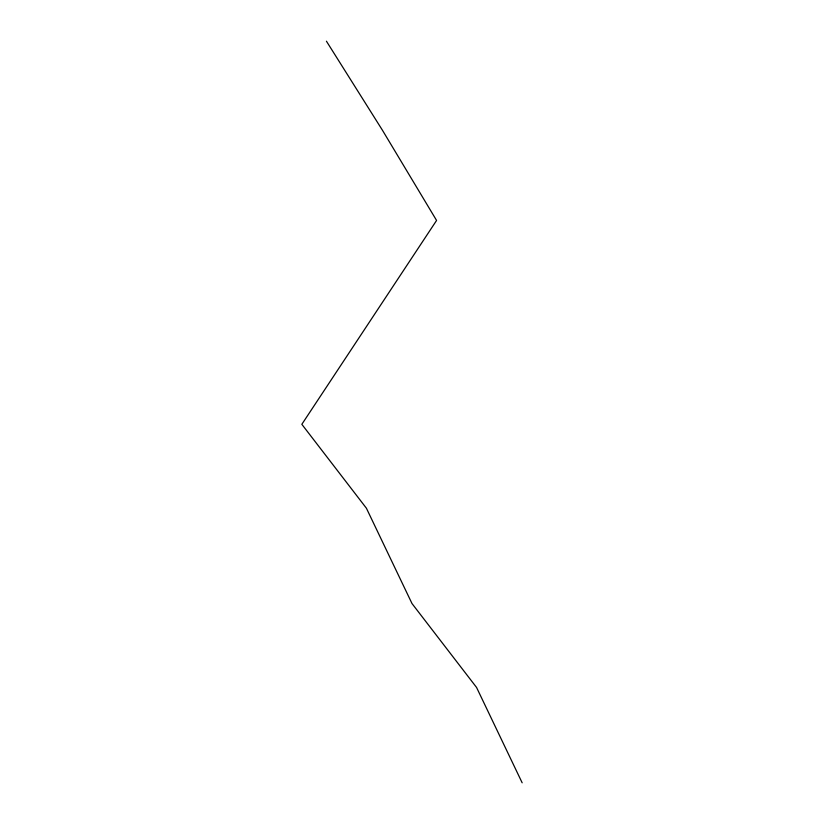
<?xml version="1.0" encoding="UTF-8"?>
<svg xmlns="http://www.w3.org/2000/svg" width="824" height="824" viewBox="0 0 824 824"><rect width="100%" height="100%" fill="white"/><g stroke="black" fill="none" stroke-linecap="round" stroke-linejoin="round"><path stroke-width="1.24" d="M326.428 41.2L382.449 130.254L436.576 220.451L301.841 424.308L366.412 508.223L412 603.549L476.571 687.463L522.159 782.8"/></g></svg>
